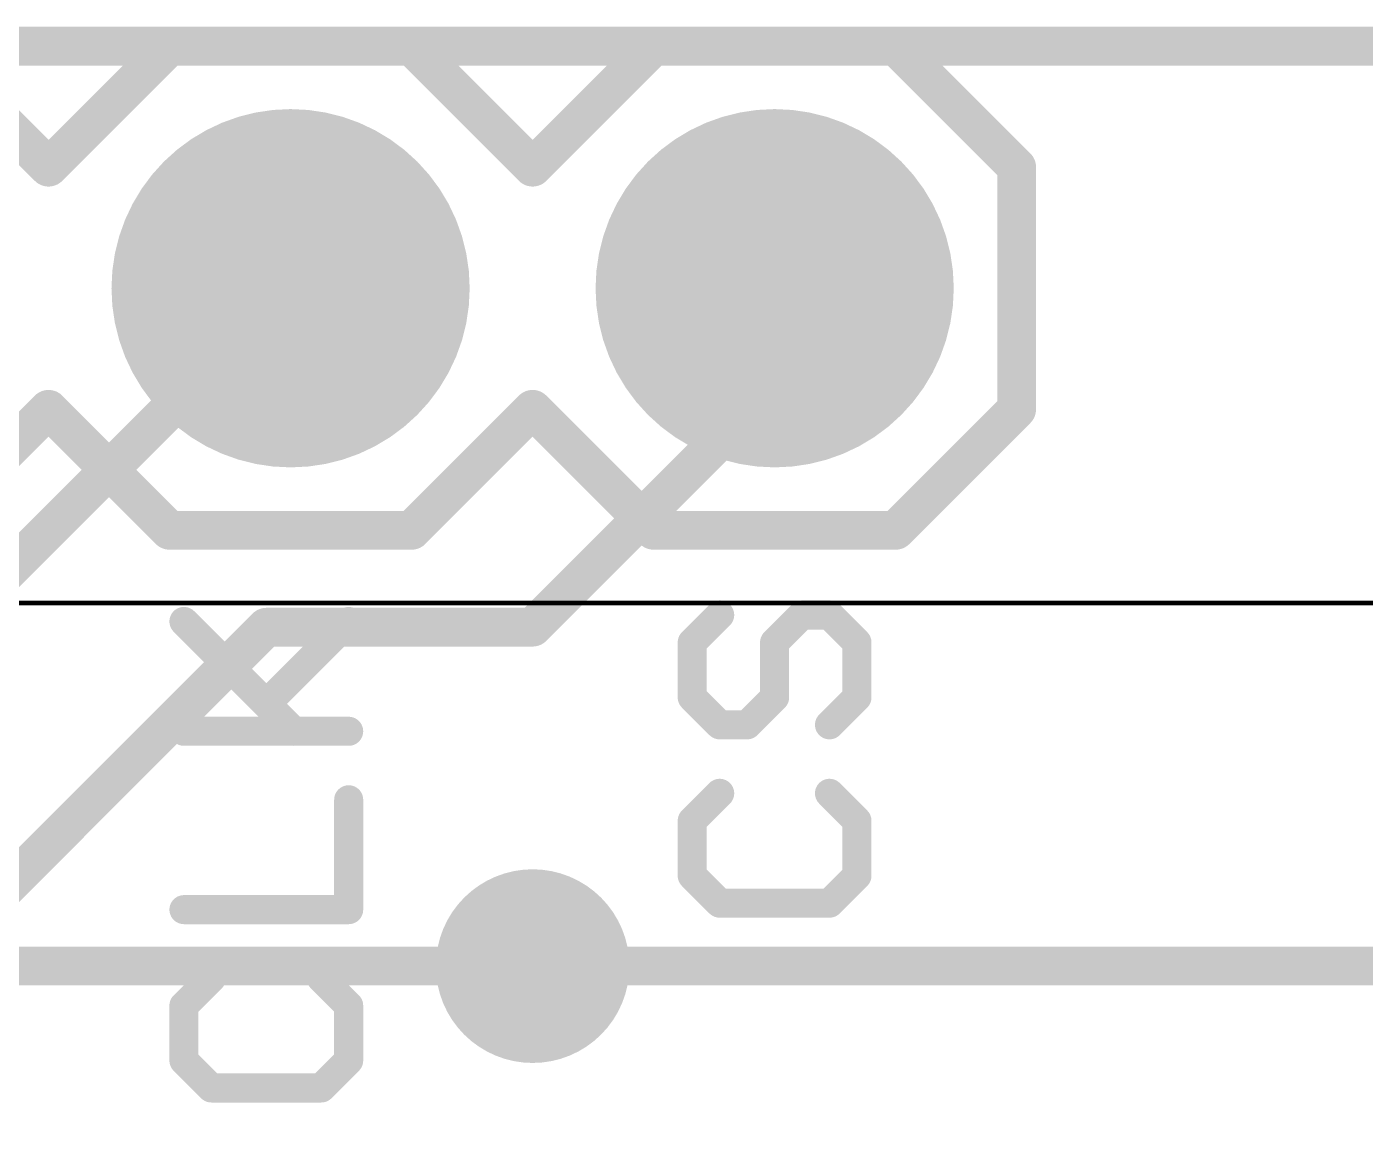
# Model space of a CAD drawing. Extents: x -0.1 to 44.5, y -0.1 to 35.7.
# Drawn here: x 27.83 to 34.85, y 29.92 to 35.66 of the extents above; entities that cross this region are included whole.
import ezdxf

# ---------------------------------------------------------------- set-up
doc = ezdxf.new("R2010")
doc.units = 0
for name, color, linetype in [('1', 12, 'CONTINUOUS'), ('16', 132, 'CONTINUOUS'), ('17', 110, 'CONTINUOUS'), ('18', 110, 'CONTINUOUS'), ('20', 53, 'CONTINUOUS'), ('21', 41, 'CONTINUOUS'), ('51', 53, 'CONTINUOUS')]:
    doc.layers.add(name, color=color, linetype=linetype)

# ---------------------------------------------------------------- blocks, each defined once
blk = doc.blocks.new('RECT')
blk.add_solid([(-0.5, -0.5), (0.5, -0.5), (-0.5, 0.5), (0.5, 0.5)])
blk = doc.blocks.new('ROUNDP')
at = {"const_width": 0.5}
blk.add_lwpolyline([(0, -0.25, 1), (0, 0.25, 1), (0, -0.25)], format="xyb", dxfattribs=at)
blk = doc.blocks.new('ROUNDV')
at = {"const_width": 0.5}
blk.add_lwpolyline([(0, -0.25, 1), (0, 0.25, 1), (0, -0.25)], format="xyb", dxfattribs=at)

msp = doc.modelspace()

# ---------------------------------------------------------------- linework, layer by layer
at = {"layer": '1', "const_width": 0.2032}
for points in [[(43.18, 35.56), (0, 35.56)], [(27.178, 32.258), (29.21, 34.29)], [(31.75, 33.782), (31.75, 34.29)], [(30.48, 32.512), (31.75, 33.782)], [(23.876, 27.305), (29.083, 32.512)], [(29.083, 32.512), (30.48, 32.512)], [(30.48, 30.734), (35.306, 30.734)]]:
    msp.add_lwpolyline(points, dxfattribs=at)
at = {"layer": '1', "const_width": 0.1016}
for points in [[(29.2459, 34.2541, 1), (29.1741, 34.3259)], [(31.8008, 34.29, 1), (31.6992, 34.29)], [(31.7859, 33.7461, 1), (31.7141, 33.8179)], [(31.6992, 33.782, 1), (31.8008, 33.782)], [(29.083, 32.5628, 1), (29.083, 32.4612)], [(29.1189, 32.4761, 1), (29.0471, 32.5479)], [(30.4441, 32.5479, 1), (30.5159, 32.4761)], [(30.48, 32.4612, 1), (30.48, 32.5628)], [(30.48, 30.7848, 1), (30.48, 30.6832)]]:
    msp.add_lwpolyline(points, format="xyb", dxfattribs=at)
at = {"layer": '16', "const_width": 0.2032}
for points in [[(43.18, 35.56), (0, 35.56)], [(16.002, 30.734), (30.48, 30.734)]]:
    msp.add_lwpolyline(points, dxfattribs=at)
at = {"layer": '16', "const_width": 0.1016}
msp.add_lwpolyline([(30.48, 30.6832, 1), (30.48, 30.7848)], format="xyb", dxfattribs=at)
at = {"layer": '20', "const_width": 0.2032}
msp.add_lwpolyline([(43.18, 35.56), (0, 35.56)], dxfattribs=at)
at = {"layer": '21'}
for points, const_width in [([(27.305, 35.56), (27.94, 34.925)], 0.2032), ([(28.575, 35.56), (27.94, 34.925)], 0.2032), ([(28.575, 35.56), (29.845, 35.56)], 0.2032), ([(29.845, 35.56), (30.48, 34.925)], 0.2032), ([(31.115, 35.56), (30.48, 34.925)], 0.2032), ([(31.115, 35.56), (32.385, 35.56)], 0.2032), ([(32.385, 35.56), (33.02, 34.925)], 0.2032), ([(33.02, 34.925), (33.02, 33.655)], 0.2032), ([(27.94, 33.655), (27.305, 33.02)], 0.2032), ([(27.94, 33.655), (28.575, 33.02)], 0.2032), ([(30.48, 33.655), (29.845, 33.02)], 0.2032), ([(30.48, 33.655), (31.115, 33.02)], 0.2032), ([(33.02, 33.655), (32.385, 33.02)], 0.2032), ([(29.845, 33.02), (28.575, 33.02)], 0.2032), ([(32.385, 33.02), (31.115, 33.02)], 0.2032), ([(29.2267, 31.9658), (28.6505, 32.542)], 0.1524), ([(29.0826, 32.1098), (29.5148, 32.542)], 0.1524), ([(31.4615, 32.5759), (31.3175, 32.4319)], 0.1524), ([(31.7496, 32.4319), (31.8937, 32.5759)], 0.1524), ([(31.8937, 32.5759), (32.0377, 32.5759)], 0.1524), ([(32.0377, 32.5759), (32.1818, 32.4319)], 0.1524), ([(31.3175, 32.4319), (31.3175, 32.1438)], 0.1524), ([(31.7496, 32.1438), (31.7496, 32.4319)], 0.1524), ([(32.1818, 32.4319), (32.1818, 32.1438)], 0.1524), ([(31.3175, 32.1438), (31.4615, 31.9997)], 0.1524), ([(31.6056, 31.9997), (31.7496, 32.1438)], 0.1524), ([(32.1818, 32.1438), (32.0377, 31.9997)], 0.1524), ([(28.6505, 31.9658), (29.5148, 31.9658)], 0.1524), ([(31.4615, 31.9997), (31.6056, 31.9997)], 0.1524), ([(29.5148, 31.0302), (29.5148, 31.6065)], 0.1524), ([(31.4615, 31.6404), (31.3175, 31.4964)], 0.1524), ([(32.1818, 31.4964), (32.0377, 31.6404)], 0.1524), ([(31.3175, 31.4964), (31.3175, 31.2083)], 0.1524), ([(32.1818, 31.2083), (32.1818, 31.4964)], 0.1524), ([(31.3175, 31.2083), (31.4615, 31.0642)], 0.1524), ([(32.0377, 31.0642), (32.1818, 31.2083)], 0.1524), ([(31.4615, 31.0642), (32.0377, 31.0642)], 0.1524), ([(28.6505, 31.0302), (29.5148, 31.0302)], 0.1524), ([(28.7945, 30.6709), (28.6505, 30.5269)], 0.1524), ([(29.5148, 30.5269), (29.3707, 30.6709)], 0.1524), ([(28.6505, 30.5269), (28.6505, 30.2388)], 0.1524), ([(29.5148, 30.2388), (29.5148, 30.5269)], 0.1524), ([(28.6505, 30.2388), (28.7945, 30.0947)], 0.1524), ([(29.3707, 30.0947), (29.5148, 30.2388)], 0.1524), ([(28.7945, 30.0947), (29.3707, 30.0947)], 0.1524)]:
    msp.add_lwpolyline(points, dxfattribs=dict(at, const_width=const_width))
for points, const_width in [([(28.575, 35.6108, 1), (28.575, 35.5092)], 0.1016), ([(28.6109, 35.5241, 1), (28.5391, 35.5959)], 0.1016), ([(29.8809, 35.5959, 1), (29.8091, 35.5241)], 0.1016), ([(29.845, 35.5092, 1), (29.845, 35.6108)], 0.1016), ([(31.115, 35.6108, 1), (31.115, 35.5092)], 0.1016), ([(31.1509, 35.5241, 1), (31.0791, 35.5959)], 0.1016), ([(32.4209, 35.5959, 1), (32.3491, 35.5241)], 0.1016), ([(32.385, 35.5092, 1), (32.385, 35.6108)], 0.1016), ([(27.9041, 34.9609, 1), (27.9759, 34.8891)], 0.1016), ([(27.9041, 34.8891, 1), (27.9759, 34.9609)], 0.1016), ([(30.4441, 34.9609, 1), (30.5159, 34.8891)], 0.1016), ([(30.4441, 34.8891, 1), (30.5159, 34.9609)], 0.1016), ([(33.0708, 34.925, 1), (32.9692, 34.925)], 0.1016), ([(32.9841, 34.8891, 1), (33.0559, 34.9609)], 0.1016), ([(27.9759, 33.6909, 1), (27.9041, 33.6191)], 0.1016), ([(27.9759, 33.6191, 1), (27.9041, 33.6909)], 0.1016), ([(30.5159, 33.6909, 1), (30.4441, 33.6191)], 0.1016), ([(30.5159, 33.6191, 1), (30.4441, 33.6909)], 0.1016), ([(33.0559, 33.6191, 1), (32.9841, 33.6909)], 0.1016), ([(32.9692, 33.655, 1), (33.0708, 33.655)], 0.1016), ([(28.575, 33.0708, 1), (28.575, 32.9692)], 0.1016), ([(28.5391, 32.9841, 1), (28.6109, 33.0559)], 0.1016), ([(29.8091, 33.0559, 1), (29.8809, 32.9841)], 0.1016), ([(29.845, 32.9692, 1), (29.845, 33.0708)], 0.1016), ([(31.115, 33.0708, 1), (31.115, 32.9692)], 0.1016), ([(31.0791, 32.9841, 1), (31.1509, 33.0559)], 0.1016), ([(32.3491, 33.0559, 1), (32.4209, 32.9841)], 0.1016), ([(32.385, 32.9692, 1), (32.385, 33.0708)], 0.1016), ([(28.6774, 32.5689, 1), (28.6235, 32.515)], 0.0762), ([(29.5417, 32.515, 1), (29.4879, 32.5689)], 0.0762), ([(31.4885, 32.549, 1), (31.4346, 32.6029)], 0.0762), ([(31.8937, 32.614, 1), (31.8937, 32.5378)], 0.0762), ([(31.9206, 32.549, 1), (31.8667, 32.6029)], 0.0762), ([(32.0647, 32.6029, 1), (32.0108, 32.549)], 0.0762), ([(32.0377, 32.5378, 1), (32.0377, 32.614)], 0.0762), ([(31.2905, 32.4588, 1), (31.3444, 32.4049)], 0.0762), ([(31.3556, 32.4319, 1), (31.2794, 32.4319)], 0.0762), ([(31.7877, 32.4319, 1), (31.7115, 32.4319)], 0.0762), ([(31.7227, 32.4588, 1), (31.7766, 32.4049)], 0.0762), ([(32.2199, 32.4319, 1), (32.1437, 32.4319)], 0.0762), ([(32.1549, 32.4049, 1), (32.2087, 32.4588)], 0.0762), ([(29.0557, 32.1368, 1), (29.1096, 32.0829)], 0.0762), ([(31.3444, 32.1707, 1), (31.2905, 32.1168)], 0.0762), ([(31.2794, 32.1438, 1), (31.3556, 32.1438)], 0.0762), ([(31.7115, 32.1438, 1), (31.7877, 32.1438)], 0.0762), ([(31.7766, 32.1168, 1), (31.7227, 32.1707)], 0.0762), ([(32.1437, 32.1438, 1), (32.2199, 32.1438)], 0.0762), ([(32.2087, 32.1168, 1), (32.1549, 32.1707)], 0.0762), ([(28.6505, 32.0039, 1), (28.6505, 31.9277)], 0.0762), ([(29.1997, 31.9388, 1), (29.2536, 31.9927)], 0.0762), ([(29.5148, 31.9277, 1), (29.5148, 32.0039)], 0.0762), ([(31.4615, 32.0378, 1), (31.4615, 31.9616)], 0.0762), ([(31.4346, 31.9728, 1), (31.4885, 32.0267)], 0.0762), ([(31.5786, 32.0267, 1), (31.6325, 31.9728)], 0.0762), ([(31.6056, 31.9616, 1), (31.6056, 32.0378)], 0.0762), ([(32.0108, 32.0267, 1), (32.0647, 31.9728)], 0.0762), ([(29.5529, 31.6065, 1), (29.4767, 31.6065)], 0.0762), ([(31.4885, 31.6135, 1), (31.4346, 31.6674)], 0.0762), ([(32.0647, 31.6674, 1), (32.0108, 31.6135)], 0.0762), ([(31.2905, 31.5233, 1), (31.3444, 31.4694)], 0.0762), ([(31.3556, 31.4964, 1), (31.2794, 31.4964)], 0.0762), ([(32.2199, 31.4964, 1), (32.1437, 31.4964)], 0.0762), ([(32.1549, 31.4694, 1), (32.2087, 31.5233)], 0.0762), ([(31.3444, 31.2352, 1), (31.2905, 31.1813)], 0.0762), ([(32.2087, 31.1813, 1), (32.1549, 31.2352)], 0.0762), ([(31.2794, 31.2083, 1), (31.3556, 31.2083)], 0.0762), ([(32.1437, 31.2083, 1), (32.2199, 31.2083)], 0.0762), ([(31.4615, 31.1023, 1), (31.4615, 31.0261)], 0.0762), ([(31.4346, 31.0373, 1), (31.4885, 31.0911)], 0.0762), ([(32.0108, 31.0911, 1), (32.0647, 31.0373)], 0.0762), ([(32.0377, 31.0261, 1), (32.0377, 31.1023)], 0.0762), ([(28.6505, 31.0683, 1), (28.6505, 30.9921)], 0.0762), ([(29.4767, 31.0302, 1), (29.5529, 31.0302)], 0.0762), ([(29.5148, 30.9921, 1), (29.5148, 31.0683)], 0.0762), ([(28.8215, 30.644, 1), (28.7676, 30.6979)], 0.0762), ([(29.3977, 30.6979, 1), (29.3438, 30.644)], 0.0762), ([(28.6235, 30.5538, 1), (28.6774, 30.4999)], 0.0762), ([(28.6886, 30.5269, 1), (28.6124, 30.5269)], 0.0762), ([(29.5529, 30.5269, 1), (29.4767, 30.5269)], 0.0762), ([(29.4879, 30.4999, 1), (29.5417, 30.5538)], 0.0762), ([(28.6774, 30.2657, 1), (28.6235, 30.2118)], 0.0762), ([(28.6124, 30.2388, 1), (28.6886, 30.2388)], 0.0762), ([(29.4767, 30.2388, 1), (29.5529, 30.2388)], 0.0762), ([(29.5417, 30.2118, 1), (29.4879, 30.2657)], 0.0762), ([(28.7945, 30.1328, 1), (28.7945, 30.0566)], 0.0762), ([(28.7676, 30.0678, 1), (28.8215, 30.1217)], 0.0762), ([(29.3438, 30.1217, 1), (29.3977, 30.0678)], 0.0762), ([(29.3707, 30.0566, 1), (29.3707, 30.1328)], 0.0762)]:
    msp.add_lwpolyline(points, format="xyb", dxfattribs=dict(at, const_width=const_width))
at = {"layer": '51', "const_width": 0.0254}
msp.add_lwpolyline([(7.874, 32.639), (44.069, 32.639)], dxfattribs=at)

# ---------------------------------------------------------------- block references
at = {"layer": '17', "xscale": 1.8796, "yscale": 1.8796, "rotation": 90}
for p in [(29.21, 34.29), (29.21, 34.29), (31.75, 34.29), (31.75, 34.29)]:
    msp.add_blockref('ROUNDP', p, dxfattribs=at)
at = {"layer": '18', "xscale": 1.016, "yscale": 1.016}
msp.add_blockref('ROUNDV', (30.48, 30.734), dxfattribs=at)
msp.add_blockref('ROUNDV', (30.48, 30.734), dxfattribs=at)
at = {"layer": '51', "xscale": 0.508, "yscale": 0.508}
for p in [(29.21, 34.29), (31.75, 34.29)]:
    msp.add_blockref('RECT', p, dxfattribs=at)

doc.saveas('drawing.dxf')
